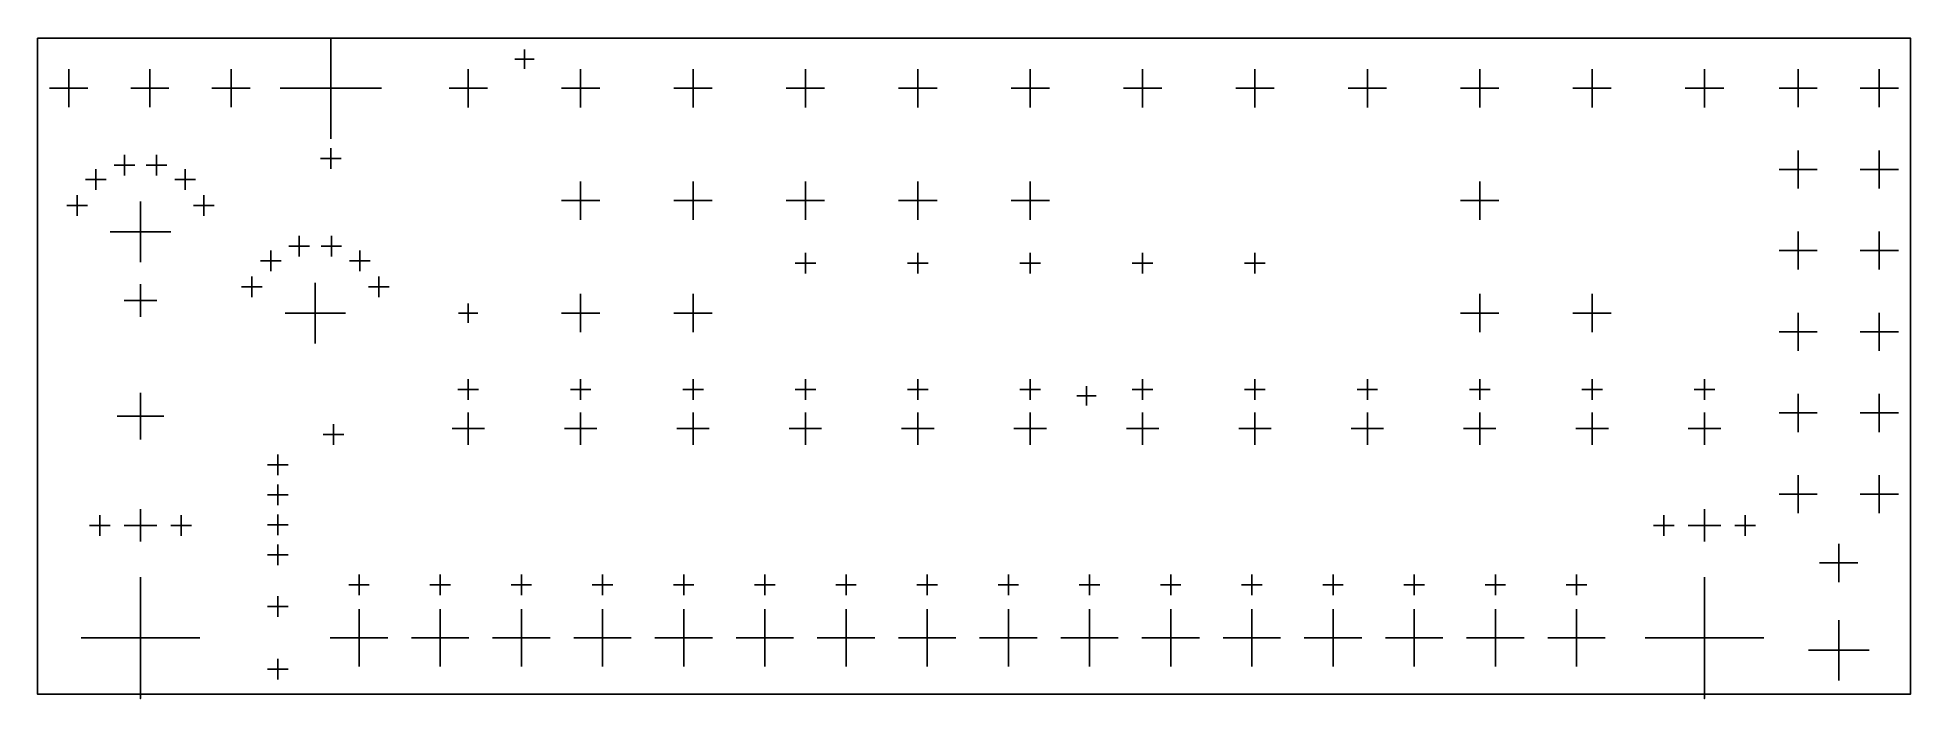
# Model space of a CAD drawing. Extents: x 0 to 300, y -1 to 105.
import ezdxf

# ---------------------------------------------------------------- set-up
doc = ezdxf.new("R2010")
doc.units = 0
doc.layers.add('Hole_Centres', color=7, linetype='CONTINUOUS')
doc.layers.add('PCB_Edge', color=7, linetype='CONTINUOUS')

msp = doc.modelspace()

# ---------------------------------------------------------------- linework, layer by layer
at = {"layer": 'Hole_Centres', "color": 7}
for points in [[(46.999985, 105.12428), (46.999985, 88.874285)], [(5.000001, 100.049283), (5.000001, 93.949284)], [(18, 100.049283), (18, 93.949284)], [(31, 100.04928), (31, 93.949281)], [(69.001639, 100.074287), (69.001639, 93.924289)], [(87.001605, 100.074286), (87.001605, 93.924288)], [(105.001573, 100.074286), (105.001573, 93.924288)], [(123.001786, 100.074288), (123.001786, 93.92429)], [(141.001742, 100.074286), (141.001742, 93.924288)], [(159.001722, 100.074286), (159.001722, 93.924289)], [(177.001689, 100.074286), (177.001689, 93.924289)], [(195.001904, 100.074288), (195.001904, 93.924291)], [(213.00186, 100.074286), (213.00186, 93.924289)], [(231.002832, 100.074287), (231.002832, 93.924289)], [(249.001283, 100.074285), (249.001283, 93.924287)], [(267.002254, 100.074286), (267.002254, 93.924288)], [(282.000961, 100.049288), (282.000961, 93.949288)], [(295.000666, 100.049288), (295.000666, 93.949289)], [(8.050002, 96.999285), (1.95, 96.999285)], [(21.050001, 96.999285), (14.949999, 96.999285)], [(34.050001, 96.999282), (27.949998, 96.999282)], [(38.874994, 96.999288), (55.124985, 96.999288)], [(65.926641, 96.999289), (72.076639, 96.999289)], [(83.926607, 96.999288), (90.076605, 96.999288)], [(101.926576, 96.999288), (108.076573, 96.999288)], [(119.926789, 96.99929), (126.076786, 96.99929)], [(137.926744, 96.999288), (144.076742, 96.999288)], [(155.926725, 96.999289), (162.076723, 96.999289)], [(173.926692, 96.999289), (180.076689, 96.999289)], [(191.926907, 96.999291), (198.076905, 96.999291)], [(209.926863, 96.999289), (216.07686, 96.999289)], [(227.927834, 96.99929), (234.077832, 96.99929)], [(245.926285, 96.999287), (252.076283, 96.999287)], [(263.927257, 96.999288), (270.077255, 96.999288)], [(285.050962, 96.999289), (278.95096, 96.999289)], [(298.050667, 96.99929), (291.950665, 96.99929)], [(46.999985, 87.374285), (46.999985, 84.074284)], [(282.000961, 87.049065), (282.000961, 80.949066)], [(295.000666, 87.049065), (295.000666, 80.949066)], [(9.357612, 84.013377), (9.357612, 80.713375)], [(12.283674, 84.695096), (15.583673, 84.695096)], [(13.93367, 86.345086), (13.93367, 83.045084)], [(17.419548, 84.695085), (20.719547, 84.695085)], [(19.069547, 86.345086), (19.069547, 83.045084)], [(23.645617, 84.013377), (23.645617, 80.713375)], [(45.349987, 85.724284), (48.649986, 85.724284)], [(7.707614, 82.363376), (11.007613, 82.363376)], [(21.995619, 82.363376), (25.295618, 82.363376)], [(87.001605, 82.074075), (87.001605, 75.924077)], [(105.001574, 82.074076), (105.001574, 75.924078)], [(123.001789, 82.074078), (123.001789, 75.92408)], [(141.001744, 82.074076), (141.001744, 75.924078)], [(159.001745, 82.074076), (159.001745, 75.924078)], [(231.002832, 82.074076), (231.002832, 75.924079)], [(285.050962, 83.999067), (278.95096, 83.999067)], [(298.050667, 83.999067), (291.950665, 83.999067)], [(4.688824, 78.208433), (7.988823, 78.208433)], [(6.338822, 79.858434), (6.338822, 76.558432)], [(16.501611, 78.849145), (16.501611, 69.149148)], [(25.014152, 78.208433), (28.31415, 78.208433)], [(26.66415, 79.858434), (26.66415, 76.558432)], [(83.926607, 78.999078), (90.076605, 78.999078)], [(101.926577, 78.999078), (108.076575, 78.999078)], [(119.926791, 78.99908), (126.076789, 78.99908)], [(137.926747, 78.999078), (144.076745, 78.999078)], [(155.926748, 78.999078), (162.076745, 78.999078)], [(227.927834, 78.999079), (234.077832, 78.999079)], [(11.651615, 73.999151), (21.351611, 73.999151)], [(41.933738, 73.345304), (41.933738, 70.045302)], [(47.069615, 73.345304), (47.069615, 70.045302)], [(282.000961, 74.049083), (282.000961, 67.949084)], [(295.000666, 74.049084), (295.000666, 67.949084)], [(35.707681, 69.363594), (39.00768, 69.363594)], [(37.357679, 71.013595), (37.357679, 67.713593)], [(40.28374, 71.695303), (43.583739, 71.695303)], [(45.419617, 71.695303), (48.719616, 71.695303)], [(49.995686, 69.363594), (53.295685, 69.363594)], [(51.645685, 71.013595), (51.645685, 67.713593)], [(123.001786, 70.649103), (123.001786, 67.349101)], [(141.001745, 70.649103), (141.001745, 67.349101)], [(159.001725, 70.649103), (159.001725, 67.349101)], [(177.001684, 70.649103), (177.001684, 67.349101)], [(195.000877, 70.649103), (195.000877, 67.349101)], [(285.050962, 70.999085), (278.95096, 70.999085)], [(298.050667, 70.999085), (291.950665, 70.999085)], [(34.338889, 66.858655), (34.338889, 63.558653)], [(54.664218, 66.858655), (54.664218, 63.558653)], [(121.351788, 68.999102), (124.651787, 68.999102)], [(139.351747, 68.999102), (142.651746, 68.999102)], [(157.351727, 68.999102), (160.651726, 68.999102)], [(175.351686, 68.999102), (178.651685, 68.999102)], [(193.350879, 68.999102), (196.650878, 68.999102)], [(16.501611, 65.599165), (16.501611, 60.399164)], [(32.688891, 65.208654), (35.98889, 65.208654)], [(44.501675, 65.849106), (44.501675, 56.149111)], [(53.01422, 65.208654), (56.314219, 65.208654)], [(87.001606, 64.074106), (87.001606, 57.924109)], [(105.001576, 64.074106), (105.001576, 57.924109)], [(231.002832, 64.074106), (231.002832, 57.924109)], [(249.001286, 64.074103), (249.001286, 57.924106)], [(13.901614, 62.999164), (19.101613, 62.999164)], [(39.651678, 60.999112), (49.351675, 60.999112)], [(83.926609, 60.999109), (90.076606, 60.999109)], [(101.926578, 60.999109), (108.076576, 60.999109)], [(227.927834, 60.999109), (234.077832, 60.999109)], [(245.926288, 60.999106), (252.076286, 60.999106)], [(282.000961, 61.048861), (282.000961, 54.948862)], [(295.000666, 61.048861), (295.000666, 54.948862)], [(285.050962, 57.998863), (278.95096, 57.998863)], [(298.050667, 57.998863), (291.950665, 57.998863)], [(16.501611, 48.250104), (16.501611, 40.750107)], [(67.351639, 48.749273), (70.651638, 48.749273)], [(69.001637, 50.399274), (69.001637, 47.099272)], [(85.351597, 48.749273), (88.651596, 48.749273)], [(87.001596, 50.399274), (87.001596, 47.099272)], [(103.351581, 48.749273), (106.65158, 48.749273)], [(105.001579, 50.399274), (105.001579, 47.099272)], [(121.351779, 48.749273), (124.651778, 48.749273)], [(123.001778, 50.399274), (123.001778, 47.099272)], [(139.351738, 48.749273), (142.651737, 48.749273)], [(141.001736, 50.399274), (141.001736, 47.099272)], [(157.351719, 48.749273), (160.651718, 48.749273)], [(159.001717, 50.399274), (159.001717, 47.099272)], [(175.351688, 48.749273), (178.651687, 48.749273)], [(177.001686, 50.399274), (177.001686, 47.099272)], [(193.350882, 48.749273), (196.650881, 48.749273)], [(195.00088, 50.399274), (195.00088, 47.099272)], [(211.351868, 48.749273), (214.651867, 48.749273)], [(213.001866, 50.399274), (213.001866, 47.099272)], [(229.352836, 48.749273), (232.652835, 48.749273)], [(231.002834, 50.399274), (231.002834, 47.099272)], [(247.35129, 48.749273), (250.651289, 48.749273)], [(249.001288, 50.399274), (249.001288, 47.099272)], [(265.350803, 48.749273), (268.650802, 48.749273)], [(267.000801, 50.399274), (267.000801, 47.099272)], [(282.000961, 48.049139), (282.000961, 41.94914)], [(295.000666, 48.049139), (295.000666, 41.94914)], [(69.001639, 45.099274), (69.001639, 39.899271)], [(87.001603, 45.099274), (87.001603, 39.899271)], [(105.001572, 45.099274), (105.001572, 39.899271)], [(123.001536, 45.099274), (123.001536, 39.899271)], [(141.001746, 45.099274), (141.001746, 39.899271)], [(159.00171, 45.099274), (159.00171, 39.899271)], [(177.001678, 45.099274), (177.001678, 39.899271)], [(195.001642, 45.099274), (195.001642, 39.899271)], [(213.001863, 45.099274), (213.001863, 39.899271)], [(231.001827, 45.099274), (231.001827, 39.899271)], [(249.001795, 45.099274), (249.001795, 39.899271)], [(267.001759, 45.099274), (267.001759, 39.899271)], [(12.751614, 44.500107), (20.251611, 44.500107)], [(47.433498, 43.196463), (47.433498, 39.896461)], [(66.401641, 42.499272), (71.60164, 42.499272)], [(84.401605, 42.499272), (89.601604, 42.499272)], [(102.401575, 42.499272), (107.601574, 42.499272)], [(120.401539, 42.499272), (125.601538, 42.499272)], [(138.401749, 42.499272), (143.601747, 42.499272)], [(156.401713, 42.499272), (161.601711, 42.499272)], [(174.401681, 42.499272), (179.601679, 42.499272)], [(192.401645, 42.499272), (197.601643, 42.499272)], [(210.401866, 42.499272), (215.601864, 42.499272)], [(228.40183, 42.499272), (233.601828, 42.499272)], [(246.401798, 42.499272), (251.601797, 42.499272)], [(264.401762, 42.499272), (269.601761, 42.499272)], [(285.050962, 44.999141), (278.95096, 44.999141)], [(298.050667, 44.999141), (291.950665, 44.999141)], [(45.7835, 41.546462), (49.083499, 41.546462)], [(36.851579, 36.70838), (40.151578, 36.70838)], [(38.501577, 38.358381), (38.501577, 35.05838)], [(38.501577, 33.55838), (38.501577, 30.258378)], [(282.000961, 35.048914), (282.000961, 28.948915)], [(295.000666, 35.048917), (295.000666, 28.948918)], [(36.851579, 31.908379), (40.151578, 31.908379)], [(285.050962, 31.998916), (278.95096, 31.998916)], [(298.050667, 31.998918), (291.950665, 31.998918)], [(10.001875, 28.649152), (10.001875, 25.34915)], [(16.501734, 29.599152), (16.501734, 24.399148)], [(23.001598, 28.649152), (23.001598, 25.34915)], [(36.851579, 27.108377), (40.151578, 27.108377)], [(38.501577, 28.758378), (38.501577, 25.458376)], [(260.49986, 28.649152), (260.49986, 25.34915)], [(266.99972, 29.599152), (266.99972, 24.399151)], [(273.499566, 28.649152), (273.499566, 25.34915)], [(8.351876, 26.999151), (11.651875, 26.999151)], [(13.901737, 26.999151), (19.101735, 26.999151)], [(21.3516, 26.999151), (24.651599, 26.999151)], [(258.849862, 26.999151), (262.149861, 26.999151)], [(264.399722, 26.999151), (269.59972, 26.999151)], [(271.849568, 26.999151), (275.149567, 26.999151)], [(288.50082, 24.074988), (288.50082, 17.92499)], [(36.851579, 22.308375), (40.151578, 22.308375)], [(38.501577, 23.958376), (38.501577, 20.658374)], [(16.499581, 18.718438), (16.499581, -0.720032), (16.499581, -0.720032)], [(51.499999, 19.14999), (51.499999, 15.849988)], [(64.500224, 19.14999), (64.500224, 15.849988)], [(77.500203, 19.14999), (77.500203, 15.849988)], [(90.500429, 19.14999), (90.500429, 15.849988)], [(103.499637, 19.14999), (103.499637, 15.849988)], [(116.499863, 19.14999), (116.499863, 15.849988)], [(129.499842, 19.14999), (129.499842, 15.849988)], [(142.500067, 19.14999), (142.500067, 15.849988)], [(155.5003, 19.14999), (155.5003, 15.849988)], [(168.500524, 19.14999), (168.500524, 15.849988)], [(181.500503, 19.14999), (181.500503, 15.849988)], [(194.500729, 19.14999), (194.500729, 15.849988)], [(207.499938, 19.14999), (207.499938, 15.849988)], [(220.500163, 19.14999), (220.500163, 15.849988)], [(233.500143, 19.14999), (233.500143, 15.849988)], [(246.500368, 19.14999), (246.500368, 15.849988)], [(266.99972, 18.718447), (266.99972, -0.720024), (266.99972, -0.720024)], [(285.425811, 20.99999), (291.575829, 20.99999)], [(38.501577, 15.649187), (38.501577, 12.349185)], [(49.85, 17.499989), (53.15, 17.499989)], [(62.850226, 17.499989), (66.150225, 17.499989)], [(75.850205, 17.499989), (79.150204, 17.499989)], [(88.85043, 17.499989), (92.15043, 17.499989)], [(101.849639, 17.499989), (105.149638, 17.499989)], [(114.849865, 17.499989), (118.149864, 17.499989)], [(127.849844, 17.499989), (131.149843, 17.499989)], [(140.850069, 17.499989), (144.150068, 17.499989)], [(153.850302, 17.499989), (157.150301, 17.499989)], [(166.850526, 17.499989), (170.150525, 17.499989)], [(179.850505, 17.499989), (183.150504, 17.499989)], [(192.85073, 17.499989), (196.15073, 17.499989)], [(205.84994, 17.499989), (209.149939, 17.499989)], [(218.850165, 17.499989), (222.150164, 17.499989)], [(231.850144, 17.499989), (235.150144, 17.499989)], [(244.85037, 17.499989), (248.150369, 17.499989)], [(36.851579, 13.999186), (40.151578, 13.999186)], [(51.499493, 13.601914), (51.499493, 4.401907)], [(64.499493, 13.601914), (64.499493, 4.401907)], [(77.499493, 13.601914), (77.499493, 4.401907)], [(90.499492, 13.601914), (90.499492, 4.401907)], [(103.499491, 13.601914), (103.499491, 4.401907)], [(116.49949, 13.601914), (116.49949, 4.401907)], [(129.49949, 13.601914), (129.49949, 4.401907)], [(142.499489, 13.601914), (142.499489, 4.401907)], [(155.499489, 13.601914), (155.499489, 4.401907)], [(168.499488, 13.601914), (168.499488, 4.401907)], [(181.499487, 13.601914), (181.499487, 4.401907)], [(194.499487, 13.601914), (194.499487, 4.401907)], [(207.499486, 13.601914), (207.499486, 4.401907)], [(220.499486, 13.601914), (220.499486, 4.401907)], [(233.499485, 13.601914), (233.499485, 4.401907)], [(246.499484, 13.601914), (246.499484, 4.401907)], [(46.899493, 9.001909), (56.099492, 9.001909)], [(59.899493, 9.001909), (69.099492, 9.001909)], [(72.899493, 9.001909), (82.099492, 9.001909)], [(85.899492, 9.001909), (95.099491, 9.001909)], [(98.899492, 9.001909), (108.09949, 9.001909)], [(111.899491, 9.001909), (121.09949, 9.001909)], [(124.899491, 9.001909), (134.099489, 9.001909)], [(137.89949, 9.001909), (147.099488, 9.001909)], [(150.899489, 9.001909), (160.099488, 9.001909)], [(163.899489, 9.001909), (173.099487, 9.001909)], [(176.899488, 9.001909), (186.099487, 9.001909)], [(189.899488, 9.001909), (199.099486, 9.001909)], [(202.899487, 9.001909), (212.099485, 9.001909)], [(215.899486, 9.001909), (225.099485, 9.001909)], [(228.899486, 9.001909), (238.099484, 9.001909)], [(241.899485, 9.001909), (251.099484, 9.001909)], [(288.50082, 11.849079), (288.50082, 2.149084)], [(6.99958, 8.999204), (25.999582, 8.999204)], [(257.499719, 8.999213), (276.499721, 8.999213)], [(283.650831, 6.999084), (293.350837, 6.999084)], [(36.851579, 3.999228), (40.151578, 3.999228)], [(38.501577, 5.649229), (38.501577, 2.349228)]]:
    msp.add_lwpolyline(points, dxfattribs=at)
for points in [[(78.000002, 103.199998), (78.000002, 100.099999), (78.000002, 100.099999), (78.000002, 100.099999)], [(76.450001, 101.649997), (79.55, 101.649997), (79.55, 101.649997), (79.55, 101.649997)], [(67.451636, 60.999112), (70.551635, 60.999112), (70.551635, 60.999112), (70.551635, 60.999112)], [(69.001637, 62.549113), (69.001637, 59.449113), (69.001637, 59.449113), (69.001637, 59.449113)], [(168.001764, 49.299279), (168.001764, 46.19928), (168.001764, 46.19928), (168.001764, 46.19928)], [(166.451763, 47.749278), (169.551762, 47.749278), (169.551762, 47.749278), (169.551762, 47.749278)]]:
    msp.add_open_spline(points, degree=3, dxfattribs=at)
at = {"layer": 'PCB_Edge', "color": 7}
msp.add_lwpolyline([(0.000001, 104.999989), (299.999994, 104.999989), (299.999994, -0.000002), (0.000001, -0.000002)], close=True, dxfattribs=at)

doc.saveas('drawing.dxf')
